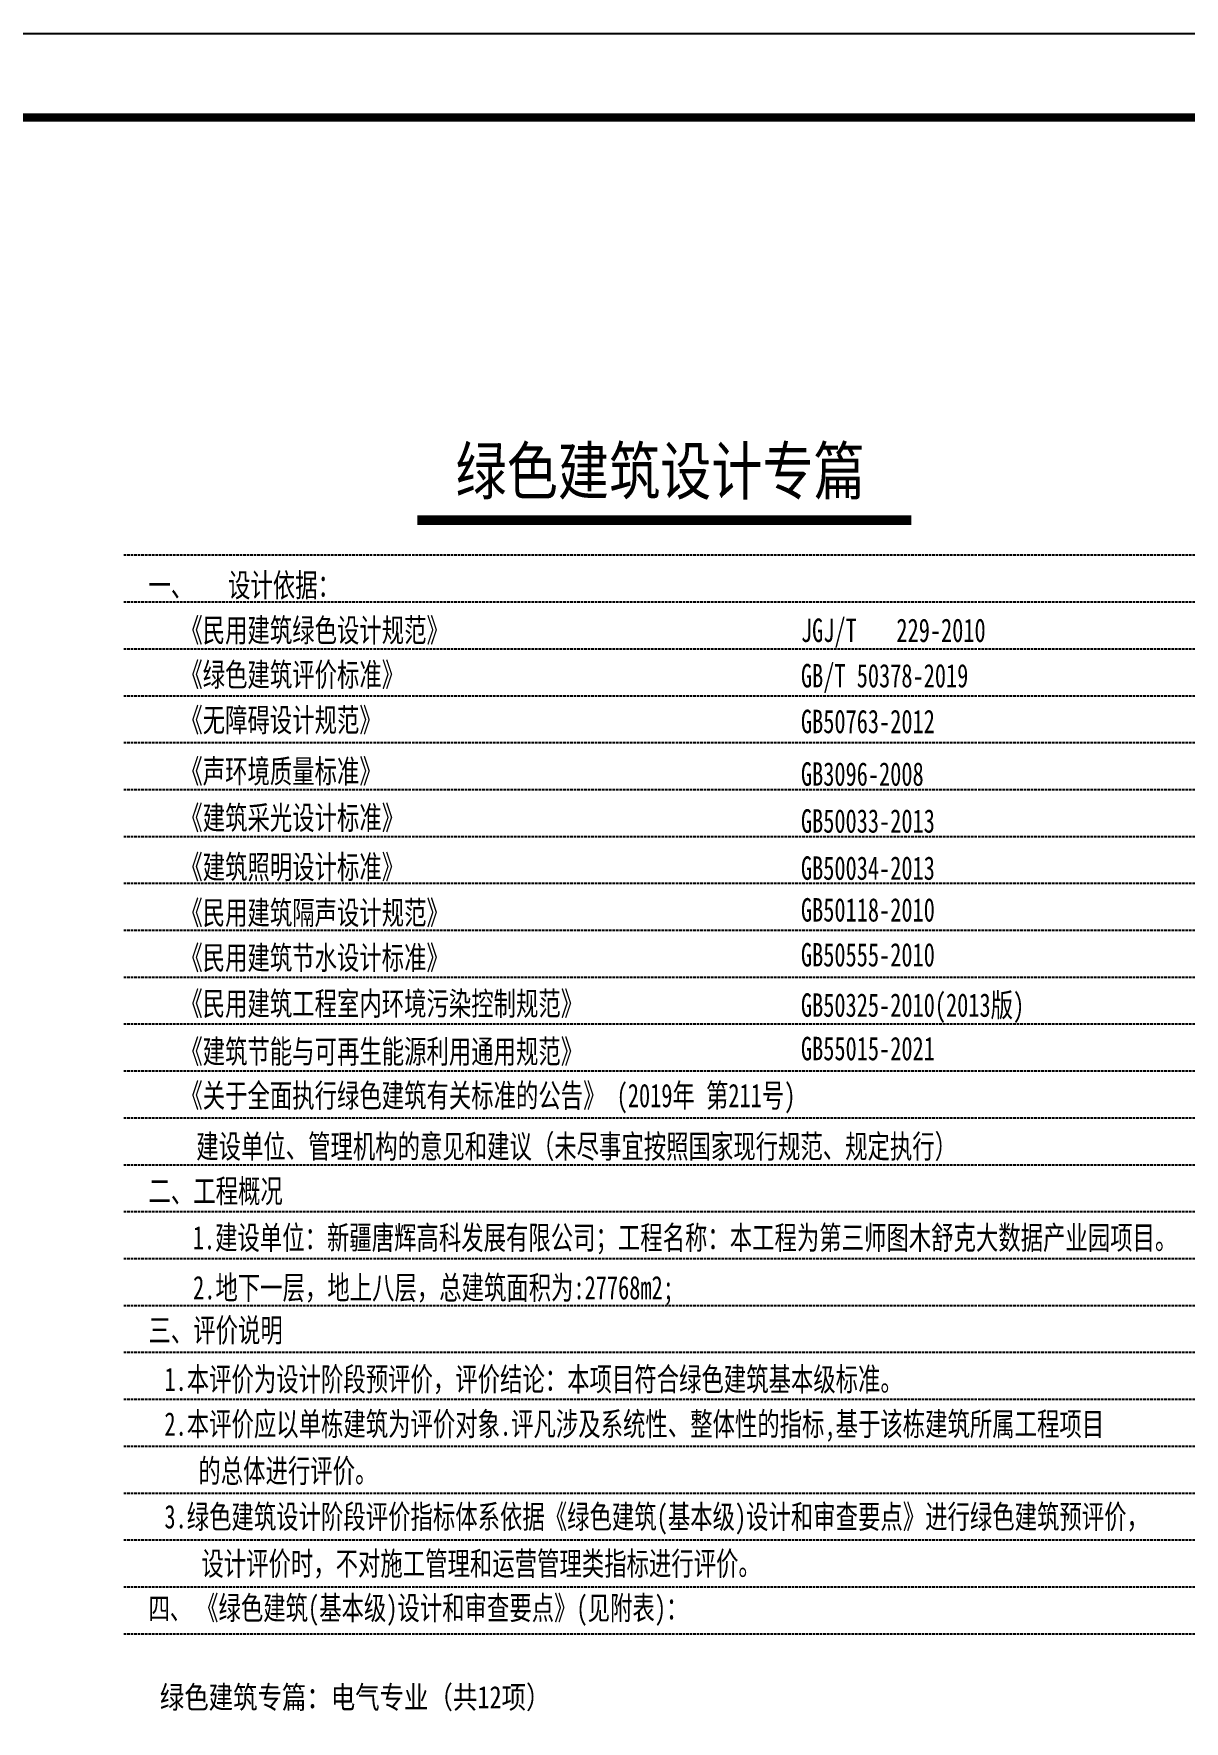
# Model space of a CAD drawing. Extents: x 815029915 to 815825525, y 579155098 to 579748855.
# Drawn here: x 815522015 to 815535760, y 579431296 to 579451444 of the extents above; entities that cross this region are included whole.
import ezdxf

# ---------------------------------------------------------------- set-up
doc = ezdxf.new("R2010")
doc.units = 0
doc.header["$LTSCALE"] = 100
doc.header["$MEASUREMENT"] = 0
doc.linetypes.add('DASH', pattern=[0.35, 0.25, -0.1])
for name, color, linetype in [('DIM_SYMB', 3, 'Continuous'), ('PUB_TAB', 7, 'Continuous'), ('PUB_TEXT', 7, 'Continuous'), ('PUBROOM_TEXT', 7, 'Continuous'), ('TK', 7, 'Continuous'), ('zm', 1, 'Continuous')]:
    doc.layers.add(name, color=color, linetype=linetype)
doc.styles.add('-宋体', font='', dxfattribs={"width": 0.8})
doc.styles.get('-宋体').set_extended_font_data('SimSun')

# ---------------------------------------------------------------- blocks, each defined once
blk = doc.blocks.new('l')
at = {"layer": 'TK'}
blk.add_lwpolyline([(815463677, 579451444), (815463677, 579409444), (815547777, 579409444), (815547777, 579451444)], close=True, dxfattribs=at)

msp = doc.modelspace()

# ---------------------------------------------------------------- linework, layer by layer
at = {"layer": 'DIM_SYMB', "const_width": 117.6}
msp.add_lwpolyline([(815526596.5, 579445636.6), (815532498.4, 579445636.6)], dxfattribs=at)
at = {"layer": 'PUB_TEXT', "color": 251, "linetype": 'DASH', "ltscale": 1.2}
for points in [[(815523089.9, 579445221.1), (815539431.9, 579445221.1)], [(815523089.9, 579444661.1), (815539431.9, 579444661.1)], [(815523089.9, 579444101.1), (815539431.9, 579444101.1)], [(815523089.9, 579443541.1), (815539431.9, 579443541.1)], [(815523089.9, 579442981.1), (815539431.9, 579442981.1)], [(815523089.9, 579442421.1), (815539431.9, 579442421.1)], [(815523089.9, 579441861.1), (815539431.9, 579441861.1)], [(815523089.9, 579441301.1), (815539431.9, 579441301.1)], [(815523089.9, 579440741.1), (815539431.9, 579440741.1)], [(815523089.9, 579440181.1), (815539431.9, 579440181.1)], [(815523089.9, 579439621.1), (815539431.9, 579439621.1)], [(815523089.9, 579439061.1), (815539431.9, 579439061.1)], [(815523089.9, 579438501.1), (815539431.9, 579438501.1)], [(815523089.9, 579437941.1), (815539431.9, 579437941.1)], [(815523089.9, 579437381.1), (815539431.9, 579437381.1)], [(815523089.9, 579436821.1), (815539431.9, 579436821.1)], [(815523089.9, 579436261.1), (815539431.9, 579436261.1)], [(815523089.9, 579435701.1), (815539431.9, 579435701.1)], [(815523089.9, 579435141.1), (815539431.9, 579435141.1)], [(815523089.9, 579434581.1), (815539431.9, 579434581.1)], [(815523089.9, 579434021.1), (815539431.9, 579434021.1)], [(815523089.9, 579433461.1), (815539431.9, 579433461.1)], [(815523089.9, 579433461.1), (815539431.9, 579433461.1)], [(815523089.9, 579433461.1), (815539431.9, 579433461.1)], [(815523089.9, 579432901.1), (815539431.9, 579432901.1)], [(815523089.9, 579432341.1), (815539431.9, 579432341.1)]]:
    msp.add_lwpolyline(points, dxfattribs=at)
at = {"layer": 'TK', "const_width": 100}
msp.add_lwpolyline([(815466177.3, 579410490.1), (815466177.3, 579450444.5), (815546777.3, 579450444.5), (815546777.3, 579410490.1)], close=True, dxfattribs=at)

# ---------------------------------------------------------------- block references
at = {"layer": 'zm', "color": 1}
msp.add_blockref('l', (0, 0), dxfattribs=at)

# ---------------------------------------------------------------- texts
at = {"style": '-宋体', "width": 0.7}
msp.add_text('四、', height=267.34, dxfattribs=at).set_placement((815523385.9, 579432508.9))
at = {"layer": 'PUB_TAB', "style": '-宋体', "width": 0.8}
msp.add_text('绿色建筑专篇：电气专业（共12项）', height=267.342, dxfattribs=at).set_placement((815523521.4, 579431448.7))
at = {"layer": 'PUB_TEXT', "style": '-宋体', "width": 0.8}
msp.add_text('绿色建筑设计专篇', height=560, dxfattribs=at).set_placement((815527054.1, 579445944.2))
at = {"layer": 'PUBROOM_TEXT', "style": '-宋体', "width": 0.7}
for s, p in [('一、', (815523385.9, 579444720.7)), ('设计依据：', (815524336.4, 579444720.7)), ('《民用建筑绿色设计规范》', (815523766.1, 579444182.3)), ('JGJ/T', (815531180.4, 579444182.3)), ('229-2010', (815532321, 579444182.3)), ('《绿色建筑评价标准》', (815523766.1, 579443652.2)), ('GB/T 50378-2019', (815531180.4, 579443639.9)), ('《无障碍设计规范》', (815523766.1, 579443110.2)), ('GB50763-2012', (815531180.4, 579443093.5)), ('《声环境质量标准》', (815523766.1, 579442498.2)), ('GB3096-2008', (815531180.4, 579442466.1)), ('《建筑采光设计标准》', (815523766.1, 579441943.5)), ('GB50033-2013', (815531180.4, 579441905.3)), ('《建筑照明设计标准》', (815523766.1, 579441356)), ('GB50034-2013', (815531180.4, 579441342.5)), ('《民用建筑隔声设计规范》', (815523766.1, 579440809.7)), ('GB50118-2010', (815531180.4, 579440844)), ('《民用建筑节水设计标准》', (815523766.1, 579440272.3)), ('GB50555-2010', (815531180.4, 579440307.8)), ('《民用建筑工程室内环境污染控制规范》', (815523766.1, 579439724.4)), ('GB50325-2010(2013版)', (815531180.4, 579439706.8)), ('《建筑节能与可再生能源利用通用规范》', (815523766.1, 579439152.3)), ('GB55015-2021', (815531180.4, 579439187.8)), ('《关于全面执行绿色建筑有关标准的公告》 (2019年 第211号)', (815523766.1, 579438627.3)), ('建设单位、管理机构的意见和建议（未尽事宜按照国家现行规范、规定执行）', (815523956.2, 579438019.3)), ('二、工程概况', (815523385.9, 579437486.8)), ('1.建设单位：新疆唐辉高科发展有限公司；工程名称：本工程为第三师图木舒克大数据产业园项目。', (815523914.7, 579436930.2)), ('2.地下一层，地上八层，总建筑面积为:27768m2;', (815523918.5, 579436333.3)), ('三、评价说明', (815523385.9, 579435824.5)), ('1.本评价为设计阶段预评价，评价结论：本项目符合绿色建筑基本级标准。', (815523576, 579435239.5)), ('2.本评价应以单栋建筑为评价对象.评凡涉及系统性、整体性的指标,基于该栋建筑所属工程项目', (815523576, 579434705)), ('的总体进行评价。', (815523981.8, 579434145)), ('3.绿色建筑设计阶段评价指标体系依据《绿色建筑(基本级)设计和审查要点》进行绿色建筑预评价，', (815523576, 579433598.3)), ('设计评价时，不对施工管理和运营管理类指标进行评价。', (815524017.7, 579433038.6)), ('《绿色建筑(基本级)设计和审查要点》(见附表)：', (815523954.6, 579432508.9))]:
    msp.add_text(s, height=280, dxfattribs=at).set_placement(p)

doc.saveas('drawing.dxf')
